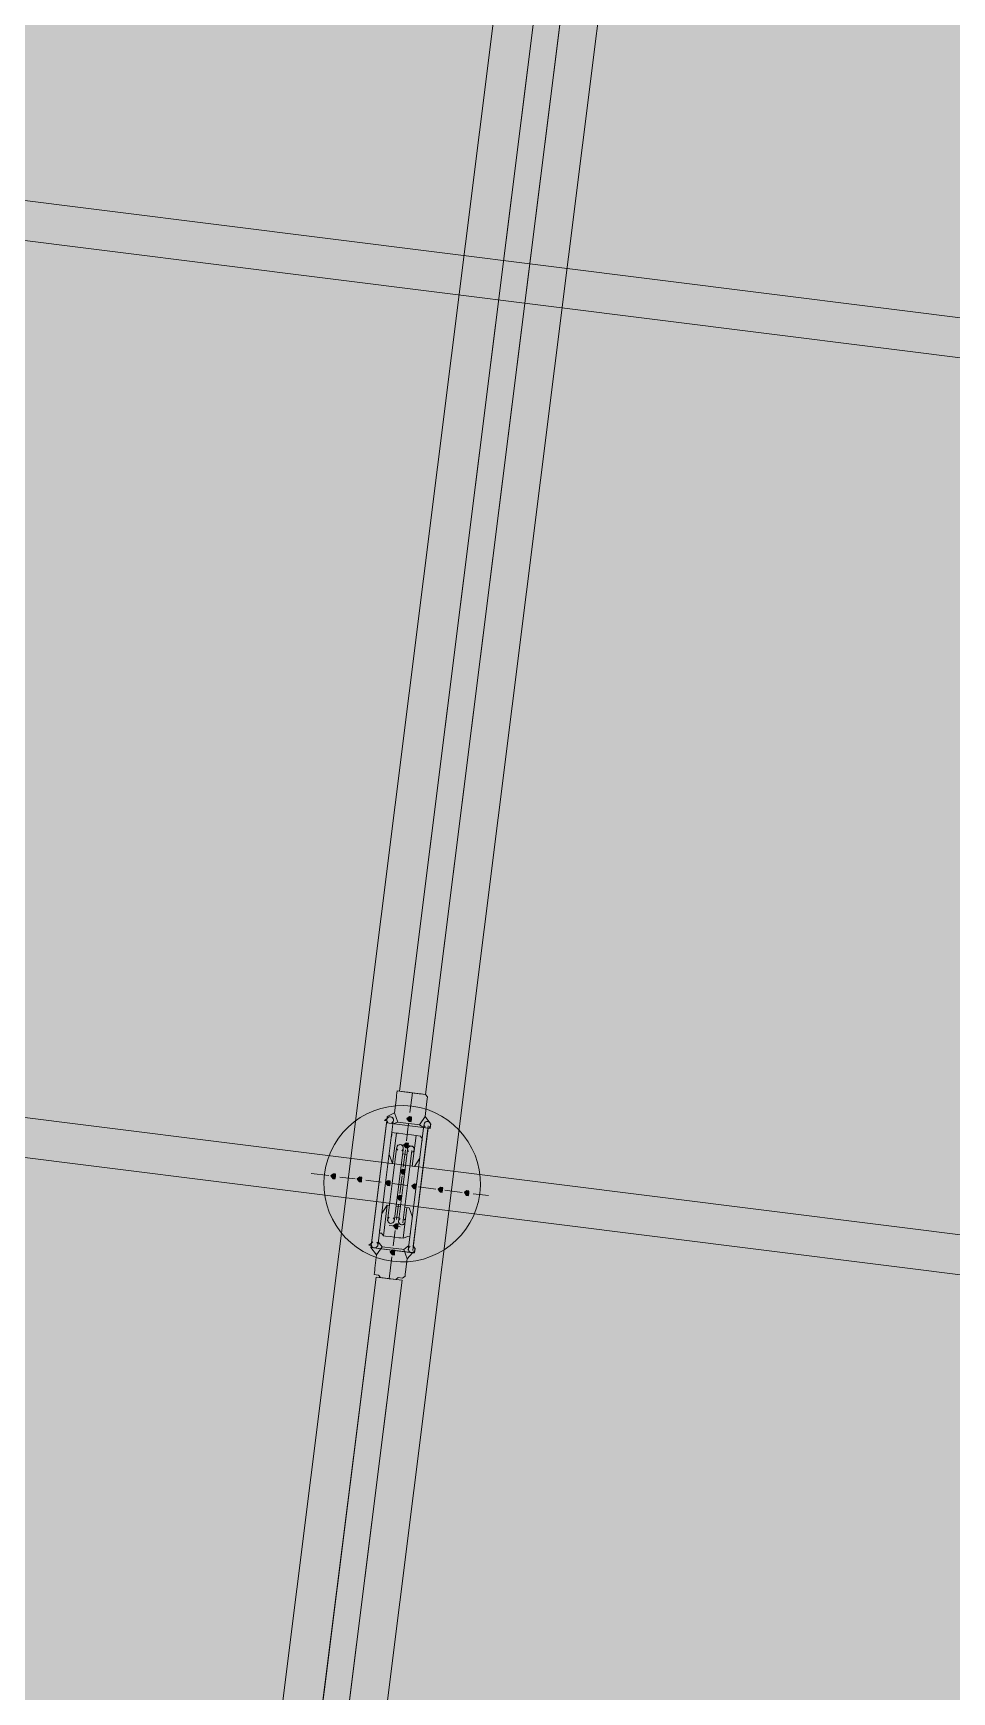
# Model space of a CAD drawing. Header units: metres. Extents: x -4 to 509425, y 7549 to 4732445.
# Drawn here: x 476057.51 to 476061.04, y 4719738.14 to 4719744.51 of the extents above; entities that cross this region are included whole.
import ezdxf

# ---------------------------------------------------------------- set-up
doc = ezdxf.new("R2010")
doc.units = ezdxf.units.M
doc.header["$LTSCALE"] = 0.01
doc.header["$MEASUREMENT"] = 0
doc.layers.get('0').update_dxf_attribs({"lineweight": 0})
doc.layers.add('_SUBESTACIÓN', color=1, linetype='Continuous')
doc.layers.add('SUBESTACION LA VID', color=253, linetype='Continuous')

# ---------------------------------------------------------------- blocks, each defined once
blk = doc.blocks.new('A$Cfff6051d')
at = {"layer": 'SUBESTACION LA VID', "transparency": 33554687}
h = blk.add_hatch(color=256, dxfattribs=at)
h.dxf.hatch_style = 2
h.paths.add_polyline_path([(476058.9611, 4719740.3394), (476058.9622, 4719740.3478), (476058.9538, 4719740.3488), (476058.9443, 4719740.3415), (476058.9517, 4719740.332), (476058.9601, 4719740.331)])
h = blk.add_hatch(color=256, dxfattribs=at)
h.dxf.hatch_style = 2
h.paths.add_polyline_path([(476058.9485, 4719740.2385), (476058.9496, 4719740.2469), (476058.9412, 4719740.248), (476058.9317, 4719740.2407), (476058.939, 4719740.2312), (476058.9475, 4719740.2301)])
h = blk.add_hatch(color=256, dxfattribs=at)
h.dxf.hatch_style = 2
h.paths.add_polyline_path([(476058.6691, 4719740.12), (476058.6702, 4719740.1284), (476058.6618, 4719740.1294), (476058.6523, 4719740.1221), (476058.6597, 4719740.1126), (476058.6681, 4719740.1116)])
h = blk.add_hatch(color=256, dxfattribs=at)
h.dxf.hatch_style = 2
h.paths.add_polyline_path([(476058.9359, 4719740.1377), (476058.9369, 4719740.1461), (476058.9285, 4719740.1472), (476058.9191, 4719740.1399), (476058.9264, 4719740.1304), (476058.9348, 4719740.1293)])
h = blk.add_hatch(color=256, dxfattribs=at)
h.dxf.hatch_style = 2
h.paths.add_polyline_path([(476058.7699, 4719740.1073), (476058.771, 4719740.1157), (476058.7626, 4719740.1168), (476058.7531, 4719740.1095), (476058.7605, 4719740.1), (476058.7689, 4719740.0989)])
h = blk.add_hatch(color=256, dxfattribs=at)
h.dxf.hatch_style = 2
h.paths.add_polyline_path([(476058.8791, 4719740.0937), (476058.8802, 4719740.1021), (476058.8718, 4719740.1031), (476058.8623, 4719740.0958), (476058.8697, 4719740.0863), (476058.8781, 4719740.0853)])
h = blk.add_hatch(color=256, dxfattribs=at)
h.dxf.hatch_style = 2
h.paths.add_polyline_path([(476058.98, 4719740.081), (476058.981, 4719740.0894), (476058.9726, 4719740.0905), (476058.9632, 4719740.0831), (476058.9705, 4719740.0737), (476058.9789, 4719740.0726)])
h = blk.add_hatch(color=256, dxfattribs=at)
h.dxf.hatch_style = 2
h.paths.add_polyline_path([(476059.0808, 4719740.0684), (476059.0818, 4719740.0768), (476059.0734, 4719740.0778), (476059.064, 4719740.0705), (476059.0713, 4719740.061), (476059.0797, 4719740.06)])
h = blk.add_hatch(color=256, dxfattribs=at)
h.dxf.hatch_style = 2
h.paths.add_polyline_path([(476059.1816, 4719740.0557), (476059.1826, 4719740.0641), (476059.1742, 4719740.0652), (476059.1648, 4719740.0579), (476059.1721, 4719740.0484), (476059.1805, 4719740.0473)])
h = blk.add_hatch(color=256, dxfattribs=at)
h.dxf.hatch_style = 2
h.paths.add_polyline_path([(476058.9232, 4719740.0369), (476058.9243, 4719740.0453), (476058.9159, 4719740.0464), (476058.9064, 4719740.039), (476058.9138, 4719740.0296), (476058.9222, 4719740.0285)])
h = blk.add_hatch(color=256, dxfattribs=at)
h.dxf.hatch_style = 2
h.paths.add_polyline_path([(476058.9095, 4719739.9277), (476058.9106, 4719739.9361), (476058.9022, 4719739.9372), (476058.8927, 4719739.9298), (476058.9001, 4719739.9204), (476058.9085, 4719739.9193)])
h = blk.add_hatch(color=256, dxfattribs=at)
h.dxf.hatch_style = 2
h.paths.add_polyline_path([(476058.8969, 4719739.8269), (476058.898, 4719739.8353), (476058.8895, 4719739.8364), (476058.8801, 4719739.829), (476058.8874, 4719739.8196), (476058.8959, 4719739.8185)])
at = {"layer": 'SUBESTACION LA VID', "lineweight": 15}
for p, q in [((476071.0252, 4719742.1716), (475975.2782, 4719754.1753)), ((476071.0063, 4719742.0204), (475975.2593, 4719754.0241)), ((476070.5903, 4719738.7022), (475974.8433, 4719750.706)), ((476070.5713, 4719738.551), (475974.8243, 4719750.5548)), ((476059.6532, 4719746.3362), (476058.915, 4719740.4475)), ((476059.754, 4719746.3235), (476059.0158, 4719740.4349)), ((476058.9654, 4719740.4412), (476058.9559, 4719740.3656)), ((476058.8371, 4719740.0989), (476058.8666, 4719740.3341)), ((476058.8918, 4719740.331), (476058.8623, 4719740.0958)), ((476058.8908, 4719740.3226), (476058.9086, 4719740.3289)), ((476058.9086, 4719740.3289), (476058.9506, 4719740.3236)), ((476058.9506, 4719740.3236), (476058.9422, 4719740.2564)), ((476058.9842, 4719740.3194), (476058.9506, 4719740.3236)), ((476059.0084, 4719740.3078), (476058.9926, 4719740.3183)), ((476058.8886, 4719740.1693), (476058.9034, 4719740.2869)), ((476058.9642, 4719740.1598), (476058.979, 4719740.2774)), ((476059.0094, 4719740.3162), (476058.98, 4719740.081)), ((476058.9968, 4719740.0789), (476059.0262, 4719740.3141)), ((476058.8875, 4719740.0926), (476058.9044, 4719740.227)), ((476058.9296, 4719740.2239), (476058.9127, 4719740.0894)), ((476058.9401, 4719740.2396), (476058.9149, 4719740.2428)), ((476058.9359, 4719740.206), (476058.9275, 4719740.2071)), ((476058.938, 4719740.2228), (476058.9296, 4719740.1556)), ((476058.9464, 4719740.2217), (476058.9296, 4719740.0873)), ((476058.9359, 4719740.206), (476058.9443, 4719740.2049)), ((476058.9401, 4719740.2396), (476058.9569, 4719740.2375)), ((476058.9464, 4719740.0852), (476058.9632, 4719740.2196)), ((476058.6439, 4719740.1231), (476058.5767, 4719740.1316)), ((476058.9222, 4719740.1651), (476058.9306, 4719740.164)), ((476058.939, 4719740.1629), (476058.9306, 4719740.164)), ((476058.7447, 4719740.1105), (476058.6859, 4719740.1179)), ((476058.8455, 4719740.0979), (476058.7867, 4719740.1052)), ((476058.8371, 4719740.0989), (476058.8066, 4719739.8553)), ((476058.8318, 4719739.8522), (476058.8623, 4719740.0958)), ((476058.8875, 4719740.0926), (476058.8696, 4719739.9498)), ((476058.9464, 4719740.0852), (476058.8875, 4719740.0926)), ((476058.8948, 4719739.9466), (476058.9127, 4719740.0894)), ((476058.9116, 4719739.9445), (476058.9296, 4719740.0873)), ((476058.9254, 4719740.122), (476058.9169, 4719740.0548)), ((476058.9464, 4719740.0852), (476058.9284, 4719739.9424)), ((476058.9494, 4719739.8374), (476058.98, 4719740.081)), ((476058.9968, 4719740.0789), (476058.9662, 4719739.8353)), ((476059.0556, 4719740.0715), (476058.9884, 4719740.08)), ((476059.1564, 4719740.0589), (476059.0892, 4719740.0673)), ((476058.8686, 4719740.0097), (476058.8539, 4719739.8921)), ((476058.9022, 4719740.0054), (476058.9106, 4719740.0044)), ((476058.9117, 4719740.0128), (476058.9043, 4719739.954)), ((476058.919, 4719740.0033), (476058.9106, 4719740.0044)), ((476058.9442, 4719740.0002), (476058.9295, 4719739.8826)), ((476059.2572, 4719740.0463), (476059.1984, 4719740.0536)), ((476058.9053, 4719739.9624), (476058.8969, 4719739.9634)), ((476058.9053, 4719739.9624), (476058.9138, 4719739.9613)), ((476058.9011, 4719739.9288), (476058.8759, 4719739.9319)), ((476058.899, 4719739.912), (476058.8917, 4719739.8532)), ((476058.9011, 4719739.9288), (476058.9179, 4719739.9267)), ((476058.8339, 4719739.869), (476058.8486, 4719739.8501)), ((476058.8486, 4719739.8501), (476058.8906, 4719739.8448)), ((476058.8864, 4719739.8112), (476058.8759, 4719739.7272)), ((476058.9242, 4719739.8406), (476058.8906, 4719739.8448)), ((476058.9515, 4719739.8542), (476058.9326, 4719739.8395)), ((476058.8255, 4719739.7335), (476058.4758, 4719736.9446)), ((476058.9263, 4719739.7209), (476058.5766, 4719736.9319))]:
    blk.add_line(p, q, dxfattribs=at)
at = {"layer": 'SUBESTACION LA VID', "lineweight": 0}
for p, q in [((476059.0252, 4719740.3057), (476058.8656, 4719740.3257)), ((476058.9652, 4719739.8269), (476058.8055, 4719739.8469)), ((476058.8255, 4719739.7335), (476058.9263, 4719739.7209))]:
    blk.add_line(p, q, dxfattribs=at)
at = {"layer": 'SUBESTACION LA VID', "lineweight": 15}
for points in [[(476062.275, 4719768.4732), (476062.0338, 4719766.5495), (476057.6569, 4719731.6377)], [(476062.6698, 4719768.4237), (476062.4286, 4719766.5), (476058.0517, 4719731.5882)], [(476071.0063, 4719742.0204), (476071.0252, 4719742.1716), (475975.2782, 4719754.1753), (475975.2593, 4719754.0241), (476071.0063, 4719742.0204)], [(476070.5713, 4719738.551), (476070.5903, 4719738.7022), (475974.8433, 4719750.706), (475974.8243, 4719750.5548), (476070.5713, 4719738.551)], [(476059.6532, 4719746.3362), (476059.754, 4719746.3235), (476059.0158, 4719740.4349), (476058.915, 4719740.4475), (476059.6532, 4719746.3362)], [(476058.8276, 4719739.8186), (476058.8213, 4719739.7682), (476058.8202, 4719739.7598), (476058.8192, 4719739.7514), (476058.8181, 4719739.743), (476058.8265, 4719739.7419), (476058.8349, 4719739.7408), (476058.8423, 4719739.7314), (476058.8591, 4719739.7293), (476058.8927, 4719739.7251), (476058.9011, 4719739.724), (476058.9105, 4719739.7314), (476058.9273, 4719739.7293), (476058.9368, 4719739.7366), (476058.9378, 4719739.745), (476058.9389, 4719739.7534), (476058.9452, 4719739.8038), (476058.9652, 4719739.8269), (476058.9736, 4719739.8259), (476058.9746, 4719739.8343), (476058.9757, 4719739.8427), (476058.9683, 4719739.8521), (476059.0252, 4719740.3057), (476059.0336, 4719740.3047), (476059.0346, 4719740.3131), (476059.0357, 4719740.3215), (476059.0283, 4719740.3309), (476059.0137, 4719740.3498), (476059.021, 4719740.4086), (476059.0221, 4719740.417), (476059.0231, 4719740.4254), (476059.0158, 4719740.4349), (476058.999, 4719740.437), (476058.9906, 4719740.438), (476058.9822, 4719740.4391), (476058.9654, 4719740.4412), (476058.9486, 4719740.4433), (476058.9318, 4719740.4454), (476058.9234, 4719740.4465), (476058.915, 4719740.4475), (476058.9066, 4719740.4486), (476058.9055, 4719740.4402), (476058.9045, 4719740.4318), (476058.9034, 4719740.4234), (476058.896, 4719740.3646), (476058.8687, 4719740.3509), (476058.8677, 4719740.3425), (476058.8582, 4719740.3352), (476058.8666, 4719740.3341), (476058.8656, 4719740.3257), (476058.8087, 4719739.8721), (476058.8077, 4719739.8637), (476058.7982, 4719739.8564), (476058.8066, 4719739.8553), (476058.8055, 4719739.8469), (476058.8276, 4719739.8186)], [(476058.9654, 4719740.4412), (476058.9486, 4719740.4433), (476058.9318, 4719740.4454), (476058.9234, 4719740.4465), (476058.915, 4719740.4475), (476058.9066, 4719740.4486), (476058.9055, 4719740.4402), (476058.9045, 4719740.4318), (476058.9034, 4719740.4234), (476058.896, 4719740.3646)], [(476058.9654, 4719740.4412), (476058.9822, 4719740.4391), (476058.9906, 4719740.438), (476058.999, 4719740.437), (476059.0158, 4719740.4349), (476059.0231, 4719740.4254), (476059.0221, 4719740.417), (476059.021, 4719740.4086), (476059.0137, 4719740.3498)], [(476058.8687, 4719740.3509), (476058.896, 4719740.3646), (476058.9086, 4719740.3289)], [(476059.0283, 4719740.3309), (476059.0137, 4719740.3498), (476058.9926, 4719740.3183), (476058.9842, 4719740.3194)], [(476058.9454, 4719740.2816), (476058.9286, 4719740.2837), (476058.9118, 4719740.2858), (476058.9034, 4719740.2869), (476058.895, 4719740.2879), (476058.8866, 4719740.289), (476058.8855, 4719740.2806), (476058.8845, 4719740.2722)], [(476058.9454, 4719740.2816), (476058.9622, 4719740.2795), (476058.9706, 4719740.2784), (476058.979, 4719740.2774), (476058.9958, 4719740.2753), (476059.0031, 4719740.2658), (476059.0021, 4719740.2574)], [(476058.897, 4719740.1682), (476058.8886, 4719740.1693), (476058.876, 4719740.205)], [(476058.9558, 4719740.1608), (476058.9726, 4719740.1587), (476058.9936, 4719740.1902)], [(476058.877, 4719740.0086), (476058.8686, 4719740.0097), (476058.8476, 4719739.9782)], [(476058.9358, 4719740.0012), (476058.9526, 4719739.9991), (476058.9652, 4719739.9634)], [(476058.8959, 4719739.8868), (476058.8791, 4719739.8889), (476058.8623, 4719739.891), (476058.8539, 4719739.8921), (476058.8465, 4719739.9015), (476058.8381, 4719739.9026), (476058.8392, 4719739.911), (476058.8402, 4719739.9194)], [(476058.8959, 4719739.8868), (476058.9127, 4719739.8847), (476058.9211, 4719739.8836), (476058.9295, 4719739.8826), (476058.9473, 4719739.8889), (476058.9557, 4719739.8878), (476058.9568, 4719739.8962), (476058.9578, 4719739.9046)], [(476058.8055, 4719739.8469), (476058.8276, 4719739.8186), (476058.8486, 4719739.8501)], [(476058.8759, 4719739.7272), (476058.8591, 4719739.7293), (476058.8423, 4719739.7314), (476058.8349, 4719739.7408), (476058.8265, 4719739.7419), (476058.8181, 4719739.743), (476058.8192, 4719739.7514), (476058.8202, 4719739.7598), (476058.8213, 4719739.7682), (476058.8276, 4719739.8186)], [(476058.9652, 4719739.8269), (476058.9452, 4719739.8038), (476058.9326, 4719739.8395), (476058.9242, 4719739.8406)], [(476058.8759, 4719739.7272), (476058.8927, 4719739.7251), (476058.9011, 4719739.724), (476058.9105, 4719739.7314), (476058.9273, 4719739.7293), (476058.9368, 4719739.7366), (476058.9378, 4719739.745), (476058.9389, 4719739.7534), (476058.9452, 4719739.8038)], [(476058.8255, 4719739.7335), (476058.9263, 4719739.7209), (476058.5766, 4719736.9319), (476058.4758, 4719736.9446), (476058.8255, 4719739.7335)]]:
    blk.add_lwpolyline(points, dxfattribs=at)
at = {"layer": 'SUBESTACION LA VID', "lineweight": 0}
for points in [[(476058.9654, 4719740.4412), (476058.9318, 4719740.4454), (476058.9822, 4719740.4391)], [(476058.9736, 4719739.8259), (476058.8055, 4719739.8469), (476058.9736, 4719739.8259)], [(476058.8591, 4719739.7293), (476058.9011, 4719739.724), (476058.8423, 4719739.7314)]]:
    blk.add_lwpolyline(points, dxfattribs=at)
at = {"layer": 'SUBESTACION LA VID'}
for points in [[(476058.9611, 4719740.3394), (476058.9622, 4719740.3478), (476058.9538, 4719740.3488), (476058.9443, 4719740.3415), (476058.9517, 4719740.332), (476058.9601, 4719740.331)], [(476058.9485, 4719740.2385), (476058.9496, 4719740.2469), (476058.9412, 4719740.248), (476058.9317, 4719740.2407), (476058.939, 4719740.2312), (476058.9475, 4719740.2301)], [(476058.6691, 4719740.12), (476058.6702, 4719740.1284), (476058.6618, 4719740.1294), (476058.6523, 4719740.1221), (476058.6597, 4719740.1126), (476058.6681, 4719740.1116)], [(476058.9359, 4719740.1377), (476058.9369, 4719740.1461), (476058.9285, 4719740.1472), (476058.9191, 4719740.1399), (476058.9264, 4719740.1304), (476058.9348, 4719740.1293)], [(476058.7699, 4719740.1073), (476058.771, 4719740.1157), (476058.7626, 4719740.1168), (476058.7531, 4719740.1095), (476058.7605, 4719740.1), (476058.7689, 4719740.0989)], [(476058.8791, 4719740.0937), (476058.8802, 4719740.1021), (476058.8718, 4719740.1031), (476058.8623, 4719740.0958), (476058.8697, 4719740.0863), (476058.8781, 4719740.0853)], [(476058.98, 4719740.081), (476058.981, 4719740.0894), (476058.9726, 4719740.0905), (476058.9632, 4719740.0831), (476058.9705, 4719740.0737), (476058.9789, 4719740.0726)], [(476059.0808, 4719740.0684), (476059.0818, 4719740.0768), (476059.0734, 4719740.0778), (476059.064, 4719740.0705), (476059.0713, 4719740.061), (476059.0797, 4719740.06)], [(476059.1816, 4719740.0557), (476059.1826, 4719740.0641), (476059.1742, 4719740.0652), (476059.1648, 4719740.0579), (476059.1721, 4719740.0484), (476059.1805, 4719740.0473)], [(476058.9232, 4719740.0369), (476058.9243, 4719740.0453), (476058.9159, 4719740.0464), (476058.9064, 4719740.039), (476058.9138, 4719740.0296), (476058.9222, 4719740.0285)], [(476058.9095, 4719739.9277), (476058.9106, 4719739.9361), (476058.9022, 4719739.9372), (476058.8927, 4719739.9298), (476058.9001, 4719739.9204), (476058.9085, 4719739.9193)], [(476058.8969, 4719739.8269), (476058.898, 4719739.8353), (476058.8895, 4719739.8364), (476058.8801, 4719739.829), (476058.8874, 4719739.8196), (476058.8959, 4719739.8185)]]:
    blk.add_lwpolyline(points, close=True, dxfattribs=at)
at = {"layer": 'SUBESTACION LA VID', "lineweight": 0}
for points in [[(476058.9611, 4719740.3394), (476058.9622, 4719740.3478), (476058.9538, 4719740.3488), (476058.9443, 4719740.3415), (476058.9517, 4719740.332), (476058.9601, 4719740.331)], [(476058.9485, 4719740.2385), (476058.9496, 4719740.2469), (476058.9412, 4719740.248), (476058.9317, 4719740.2407), (476058.939, 4719740.2312), (476058.9475, 4719740.2301)], [(476058.6691, 4719740.12), (476058.6702, 4719740.1284), (476058.6618, 4719740.1294), (476058.6523, 4719740.1221), (476058.6597, 4719740.1126), (476058.6681, 4719740.1116)], [(476058.9359, 4719740.1377), (476058.9369, 4719740.1461), (476058.9285, 4719740.1472), (476058.9191, 4719740.1399), (476058.9264, 4719740.1304), (476058.9348, 4719740.1293)], [(476058.7699, 4719740.1073), (476058.771, 4719740.1157), (476058.7626, 4719740.1168), (476058.7531, 4719740.1095), (476058.7605, 4719740.1), (476058.7689, 4719740.0989)], [(476058.8791, 4719740.0937), (476058.8802, 4719740.1021), (476058.8718, 4719740.1031), (476058.8623, 4719740.0958), (476058.8697, 4719740.0863), (476058.8781, 4719740.0853)], [(476058.98, 4719740.081), (476058.981, 4719740.0894), (476058.9726, 4719740.0905), (476058.9632, 4719740.0831), (476058.9705, 4719740.0737), (476058.9789, 4719740.0726)], [(476059.0808, 4719740.0684), (476059.0818, 4719740.0768), (476059.0734, 4719740.0778), (476059.064, 4719740.0705), (476059.0713, 4719740.061), (476059.0797, 4719740.06)], [(476059.1816, 4719740.0557), (476059.1826, 4719740.0641), (476059.1742, 4719740.0652), (476059.1648, 4719740.0579), (476059.1721, 4719740.0484), (476059.1805, 4719740.0473)], [(476058.9232, 4719740.0369), (476058.9243, 4719740.0453), (476058.9159, 4719740.0464), (476058.9064, 4719740.039), (476058.9138, 4719740.0296), (476058.9222, 4719740.0285)], [(476058.9095, 4719739.9277), (476058.9106, 4719739.9361), (476058.9022, 4719739.9372), (476058.8927, 4719739.9298), (476058.9001, 4719739.9204), (476058.9085, 4719739.9193)], [(476058.8969, 4719739.8269), (476058.898, 4719739.8353), (476058.8895, 4719739.8364), (476058.8801, 4719739.829), (476058.8874, 4719739.8196), (476058.8959, 4719739.8185)]]:
    blk.add_lwpolyline(points, close=True, dxfattribs=at)
at = {"layer": 'SUBESTACION LA VID', "lineweight": 15}
for points, knots in [([(476058.6277, 4719740.1295), (476058.607, 4719739.9648), (476058.7238, 4719739.8145), (476058.8885, 4719739.7939), (476059.0532, 4719739.7732), (476059.2034, 4719739.89), (476059.2241, 4719740.0547), (476059.2447, 4719740.2194), (476059.128, 4719740.3696), (476058.9633, 4719740.3903), (476058.7986, 4719740.4109), (476058.6483, 4719740.2942), (476058.6277, 4719740.1295)], [0, 0, 0, 0, 1, 1, 1, 2, 2, 2, 3, 3, 3, 4, 4, 4, 4]), ([(476058.8813, 4719740.3494), (476058.8759, 4719740.35), (476058.8707, 4719740.3472), (476058.8683, 4719740.3423), (476058.8659, 4719740.3374), (476058.867, 4719740.3315), (476058.8709, 4719740.3277)], [0, 0, 0, 0, 1, 1, 1, 2, 2, 2, 2]), ([(476058.8924, 4719740.3352), (476058.8932, 4719740.3421), (476058.8883, 4719740.3485), (476058.8813, 4719740.3494), (476058.8744, 4719740.3502), (476058.868, 4719740.3453), (476058.8672, 4719740.3383)], [0, 0, 0, 0, 1, 1, 1, 2, 2, 2, 2]), ([(476058.8861, 4719740.3258), (476058.8908, 4719740.3285), (476058.8933, 4719740.334), (476058.8922, 4719740.3393), (476058.8911, 4719740.3446), (476058.8867, 4719740.3487), (476058.8813, 4719740.3494)], [0, 0, 0, 0, 1, 1, 1, 2, 2, 2, 2]), ([(476059.0241, 4719740.3315), (476059.0187, 4719740.3321), (476059.0135, 4719740.3293), (476059.0111, 4719740.3244), (476059.0088, 4719740.3195), (476059.0098, 4719740.3136), (476059.0137, 4719740.3098)], [0, 0, 0, 0, 1, 1, 1, 2, 2, 2, 2]), ([(476059.0352, 4719740.3173), (476059.036, 4719740.3242), (476059.0311, 4719740.3306), (476059.0241, 4719740.3315), (476059.0172, 4719740.3323), (476059.0108, 4719740.3274), (476059.01, 4719740.3204)], [0, 0, 0, 0, 1, 1, 1, 2, 2, 2, 2]), ([(476059.0289, 4719740.3079), (476059.0337, 4719740.3106), (476059.0361, 4719740.3161), (476059.035, 4719740.3214), (476059.0339, 4719740.3267), (476059.0295, 4719740.3308), (476059.0241, 4719740.3315)], [0, 0, 0, 0, 1, 1, 1, 2, 2, 2, 2]), ([(476058.9191, 4719740.2422), (476058.9137, 4719740.2429), (476058.9085, 4719740.2401), (476058.9061, 4719740.2352), (476058.9037, 4719740.2303), (476058.9047, 4719740.2244), (476058.9086, 4719740.2206)], [0, 0, 0, 0, 1, 1, 1, 2, 2, 2, 2]), ([(476058.9191, 4719740.2422), (476058.9137, 4719740.2429), (476058.9085, 4719740.2401), (476058.9061, 4719740.2352), (476058.9037, 4719740.2303), (476058.9047, 4719740.2244), (476058.9086, 4719740.2206)], [0, 0, 0, 0, 1, 1, 1, 2, 2, 2, 2]), ([(476058.9301, 4719740.2281), (476058.931, 4719740.235), (476058.9261, 4719740.2414), (476058.9191, 4719740.2422), (476058.9121, 4719740.2431), (476058.9058, 4719740.2382), (476058.9049, 4719740.2312)], [0, 0, 0, 0, 1, 1, 1, 2, 2, 2, 2]), ([(476058.9239, 4719740.2187), (476058.9286, 4719740.2214), (476058.9311, 4719740.2268), (476058.93, 4719740.2322), (476058.9289, 4719740.2375), (476058.9245, 4719740.2416), (476058.9191, 4719740.2422)], [0, 0, 0, 0, 1, 1, 1, 2, 2, 2, 2]), ([(476058.9611, 4719740.237), (476058.9557, 4719740.2376), (476058.9505, 4719740.2348), (476058.9481, 4719740.2299), (476058.9457, 4719740.225), (476058.9467, 4719740.2191), (476058.9506, 4719740.2153)], [0, 0, 0, 0, 1, 1, 1, 2, 2, 2, 2]), ([(476058.9721, 4719740.2228), (476058.973, 4719740.2297), (476058.9681, 4719740.2361), (476058.9611, 4719740.237), (476058.9541, 4719740.2378), (476058.9478, 4719740.2329), (476058.9469, 4719740.2259)], [0, 0, 0, 0, 1, 1, 1, 2, 2, 2, 2]), ([(476058.9659, 4719740.2134), (476058.9706, 4719740.2161), (476058.9731, 4719740.2216), (476058.972, 4719740.2269), (476058.9709, 4719740.2322), (476058.9665, 4719740.2363), (476058.9611, 4719740.237)], [0, 0, 0, 0, 1, 1, 1, 2, 2, 2, 2]), ([(476058.9659, 4719740.2134), (476058.9706, 4719740.2161), (476058.9731, 4719740.2216), (476058.972, 4719740.2269), (476058.9709, 4719740.2322), (476058.9665, 4719740.2363), (476058.9611, 4719740.237)], [0, 0, 0, 0, 1, 1, 1, 2, 2, 2, 2]), ([(476058.8764, 4719739.9634), (476058.8717, 4719739.9607), (476058.8692, 4719739.9552), (476058.8703, 4719739.9499), (476058.8714, 4719739.9445), (476058.8758, 4719739.9405), (476058.8812, 4719739.9398)], [0, 0, 0, 0, 1, 1, 1, 2, 2, 2, 2]), ([(476058.8764, 4719739.9634), (476058.8717, 4719739.9606), (476058.8692, 4719739.9552), (476058.8703, 4719739.9499), (476058.8714, 4719739.9445), (476058.8758, 4719739.9405), (476058.8812, 4719739.9398)], [0, 0, 0, 0, 1, 1, 1, 2, 2, 2, 2]), ([(476058.8702, 4719739.954), (476058.8693, 4719739.947), (476058.8742, 4719739.9407), (476058.8812, 4719739.9398), (476058.8881, 4719739.9389), (476058.8945, 4719739.9439), (476058.8954, 4719739.9508)], [0, 0, 0, 0, 1, 1, 1, 2, 2, 2, 2]), ([(476058.8812, 4719739.9398), (476058.8866, 4719739.9391), (476058.8918, 4719739.942), (476058.8942, 4719739.9469), (476058.8966, 4719739.9518), (476058.8956, 4719739.9577), (476058.8917, 4719739.9615)], [0, 0, 0, 0, 1, 1, 1, 2, 2, 2, 2]), ([(476058.9184, 4719739.9581), (476058.9137, 4719739.9554), (476058.9112, 4719739.95), (476058.9123, 4719739.9446), (476058.9134, 4719739.9393), (476058.9178, 4719739.9352), (476058.9232, 4719739.9346)], [0, 0, 0, 0, 1, 1, 1, 2, 2, 2, 2]), ([(476058.9122, 4719739.9487), (476058.9113, 4719739.9418), (476058.9162, 4719739.9354), (476058.9232, 4719739.9346), (476058.9301, 4719739.9337), (476058.9365, 4719739.9386), (476058.9374, 4719739.9456)], [0, 0, 0, 0, 1, 1, 1, 2, 2, 2, 2]), ([(476058.9232, 4719739.9346), (476058.9286, 4719739.9339), (476058.9338, 4719739.9367), (476058.9362, 4719739.9416), (476058.9386, 4719739.9465), (476058.9376, 4719739.9524), (476058.9337, 4719739.9562)], [0, 0, 0, 0, 1, 1, 1, 2, 2, 2, 2]), ([(476058.9232, 4719739.9346), (476058.9286, 4719739.9339), (476058.9338, 4719739.9367), (476058.9362, 4719739.9416), (476058.9386, 4719739.9465), (476058.9376, 4719739.9524), (476058.9337, 4719739.9562)], [0, 0, 0, 0, 1, 1, 1, 2, 2, 2, 2]), ([(476058.8133, 4719739.8689), (476058.8086, 4719739.8662), (476058.8062, 4719739.8607), (476058.8073, 4719739.8554), (476058.8084, 4719739.8501), (476058.8127, 4719739.846), (476058.8182, 4719739.8453)], [0, 0, 0, 0, 1, 1, 1, 2, 2, 2, 2]), ([(476058.8071, 4719739.8595), (476058.8063, 4719739.8526), (476058.8112, 4719739.8462), (476058.8182, 4719739.8453), (476058.8251, 4719739.8445), (476058.8315, 4719739.8494), (476058.8323, 4719739.8564)], [0, 0, 0, 0, 1, 1, 1, 2, 2, 2, 2]), ([(476058.8181, 4719739.8453), (476058.8235, 4719739.8447), (476058.8288, 4719739.8475), (476058.8312, 4719739.8524), (476058.8335, 4719739.8573), (476058.8325, 4719739.8632), (476058.8286, 4719739.867)], [0, 0, 0, 0, 1, 1, 1, 2, 2, 2, 2]), ([(476058.9561, 4719739.851), (476058.9514, 4719739.8483), (476058.949, 4719739.8428), (476058.9501, 4719739.8375), (476058.9512, 4719739.8322), (476058.9556, 4719739.8281), (476058.961, 4719739.8274)], [0, 0, 0, 0, 1, 1, 1, 2, 2, 2, 2]), ([(476058.9499, 4719739.8416), (476058.9491, 4719739.8347), (476058.954, 4719739.8283), (476058.961, 4719739.8274), (476058.9679, 4719739.8266), (476058.9743, 4719739.8315), (476058.9751, 4719739.8385)], [0, 0, 0, 0, 1, 1, 1, 2, 2, 2, 2]), ([(476058.9609, 4719739.8274), (476058.9664, 4719739.8268), (476058.9716, 4719739.8296), (476058.974, 4719739.8345), (476058.9763, 4719739.8394), (476058.9753, 4719739.8453), (476058.9714, 4719739.8491)], [0, 0, 0, 0, 1, 1, 1, 2, 2, 2, 2])]:
    blk.add_open_spline(points, degree=3, knots=knots, dxfattribs=at)

msp = doc.modelspace()

# ---------------------------------------------------------------- hatches: boundary and pattern name
at = {"layer": '_SUBESTACIÓN', "transparency": 33554559}
h = msp.add_hatch(color=1, dxfattribs=at)
h.dxf.hatch_style = 1
h.paths.add_polyline_path([(475968.6399, 4719805.825), (476089.9386, 4719790.615), (476078.1686, 4719696.74), (475956.8686, 4719711.9502)])

# ---------------------------------------------------------------- block references
at = {"linetype": 'Continuous'}
msp.add_blockref('A$Cfff6051d', (0, 0), dxfattribs=at)

doc.saveas('drawing.dxf')
